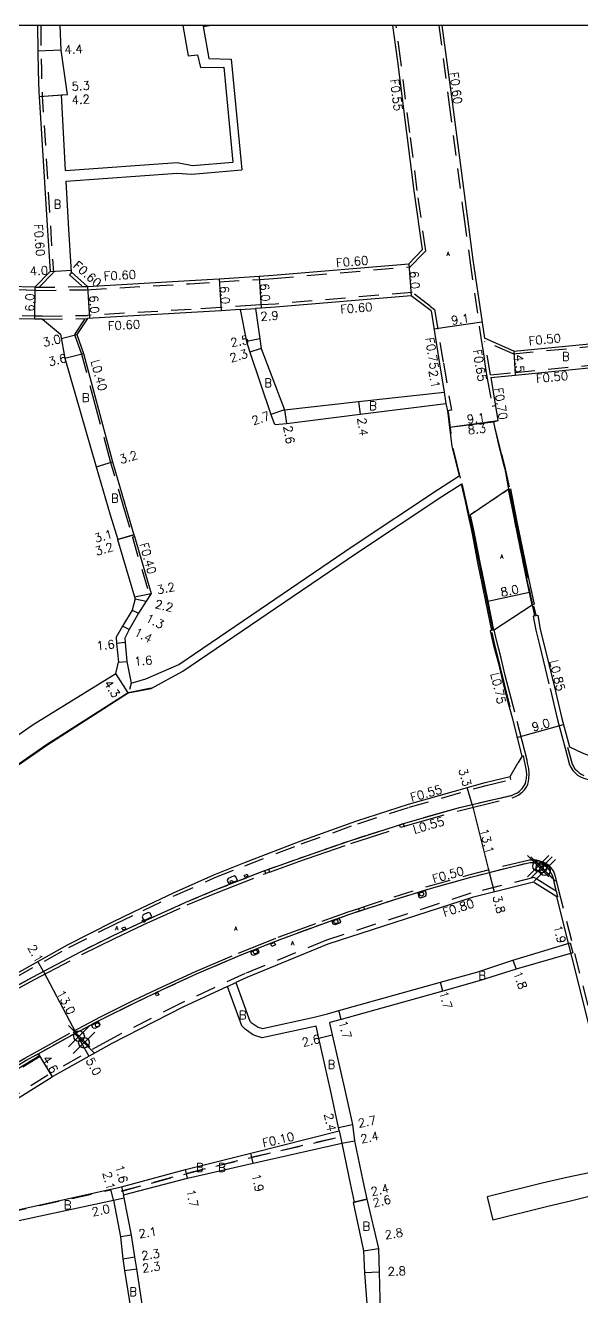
# Model space of a CAD drawing. Header units: metres. Extents: x -2400 to -1600, y -109800 to -109200.
# Drawn here: x -1840 to -1735.9, y -109437.7 to -109200 of the extents above; entities that cross this region are included whole.
import ezdxf

# ---------------------------------------------------------------- set-up
doc = ezdxf.new("R2010")
doc.units = ezdxf.units.M
doc.header["$LTSCALE"] = 2.5
doc.header["$PDMODE"] = 35
doc.header["$PDSIZE"] = 2
for name, pattern in [('2213000', [1.5, 1, -0.5]), ('2227000', [2.5, 2, -0.5]), ('2232000', [2.5, 1.5, -1]), ('2233000', [4, 3, -1]), ('6301000', [1, 0.5, -0.5])]:
    doc.linetypes.add(name, pattern=pattern)
doc.layers.get('0').update_dxf_attribs({"color": 150, "lineweight": 30})
for name, color, linetype in [('2101000', 177, 'Continuous'), ('2102000', 191, 'Continuous'), ('2102001', 191, 'Continuous'), ('2203000', 5, 'Continuous'), ('2213000', 6, '2213000'), ('2227000', 3, '2227000'), ('2227100', 7, 'Continuous'), ('2232000', 4, '2232000'), ('2233000', 62, '2233000'), ('2235000', 7, 'Continuous'), ('2236000', 3, 'Continuous'), ('2236100', 96, 'Continuous'), ('2238000', 11, 'Continuous'), ('2239000', 3, 'Continuous'), ('6131000', 26, '613227'), ('6165200', 3, 'Continuous'), ('9107000', 111, 'Continuous'), ('9201100', 215, 'Continuous'), ('9201500', 222, 'Continuous'), ('9202100', 82, 'Continuous'), ('9202200', 155, '6301000'), ('9203500', 155, 'Continuous'), ('9301100', 77, 'Continuous'), ('999', 7, 'Continuous')]:
    doc.layers.add(name, color=color, linetype=linetype)
doc.styles.add('Dm_Anotation', font='txt.shx', dxfattribs={"bigfont": 'pscdm.shx'})
doc.linetypes.add('613227', pattern='A,3.5,[1,dmdr.shx,S=0.15,R=0,X=0,Y=0],0,[1,dmdr.shx,S=0.075,R=0,X=0,Y=0],1.5', length=5)

# ---------------------------------------------------------------- blocks, each defined once
blk = doc.blocks.new('223800')
blk.add_circle((0, 0), 0.75)
blk = doc.blocks.new('223900')
blk.add_lwpolyline([(-0.22, -0.37), (-0.44, -0.3), (-0.47, -0.27), (-0.48, -0.24), (-0.44, 0.01), (-0.48, 0.23), (-0.47, 0.27), (-0.45, 0.29), (-0.21, 0.38), (-0.04, 0.53), (0, 0.54), (0.03, 0.53), (0.22, 0.37), (0.44, 0.3), (0.47, 0.27), (0.48, 0.24), (0.44, -0.01), (0.48, -0.23), (0.47, -0.27), (0.45, -0.29), (0.21, -0.38), (0.04, -0.53), (0, -0.54), (-0.03, -0.53)], close=True)

msp = doc.modelspace()

# ---------------------------------------------------------------- linework, layer by layer
at = {"layer": '2101000', "flags": 128}
for points in [[(-1837.7, -109200), (-1837.67, -109204.83), (-1837.59, -109208.44), (-1837.46, -109212.56), (-1837.42, -109213.26), (-1835.91, -109237.42), (-1835.37, -109246)], [(-1832.46, -109227.14), (-1833.22, -109213), (-1832.13, -109212.93), (-1833.28, -109204.6), (-1833.48, -109200)], [(-1831.35, -109246.17), (-1831.92, -109237.05), (-1832.35, -109229.14)], [(-1768.27, -109244.57), (-1765.67, -109241.91)], [(-1828.36, -109248.82), (-1809.3, -109247.71), (-1803.75, -109247.36), (-1796.24, -109246.88), (-1793.62, -109246.72), (-1768.27, -109244.57)], [(-1838.21, -109248.95), (-1853.04, -109248.59), (-1863.76, -109248.57), (-1866.74, -109245.91)], [(-1838.21, -109248.95), (-1835.37, -109246)], [(-1831.35, -109246.17), (-1828.36, -109248.82)], [(-1764.1, -109253.37), (-1767.81, -109250.56), (-1793.17, -109252.7), (-1795.86, -109252.87), (-1796.91, -109252.94)], [(-1796.91, -109252.94), (-1796.15, -109258.61), (-1795.85, -109260.43), (-1791.51, -109271.87), (-1777.68, -109270.32), (-1761.64, -109268.6)], [(-1836.78, -109254.94), (-1838.25, -109254.95), (-1853.12, -109254.59), (-1863.78, -109254.57), (-1865.61, -109254.56), (-1868.1, -109257.69)], [(-1836.78, -109254.94), (-1833.4, -109257.75)], [(-1828.34, -109254.83), (-1830.34, -109257.82)], [(-1799.81, -109253.12), (-1803.37, -109253.34), (-1808.93, -109253.69), (-1828.34, -109254.83)], [(-1799.81, -109253.12), (-1798.61, -109259.09), (-1798, -109261.1), (-1794.06, -109272.76), (-1793.47, -109274.46), (-1793.26, -109274.63), (-1791.11, -109274.44), (-1777.36, -109272.7), (-1761.32, -109270.71)], [(-1833.4, -109257.75), (-1832.62, -109262.21), (-1826.75, -109282.55), (-1824.12, -109291.53), (-1822.69, -109296.12), (-1822.77, -109296.15), (-1819.56, -109306.85), (-1819.46, -109307.2), (-1820.02, -109309.34), (-1821.79, -109312.31), (-1823.01, -109314.42), (-1822.96, -109315.55), (-1822.56, -109319.07)], [(-1830.34, -109257.82), (-1829.13, -109261.35), (-1823.67, -109281.62), (-1821.05, -109290.59), (-1819.69, -109295.23), (-1819.59, -109295.59), (-1816.47, -109306.24)], [(-1748.63, -109260.92), (-1754.12, -109258.49)], [(-1748.63, -109260.92), (-1733.17, -109259.39)], [(-1752.88, -109265.86), (-1748.36, -109265.41), (-1732.68, -109263.87), (-1731.35, -109263.73)], [(-1816.47, -109306.24), (-1817.36, -109307.68), (-1818.85, -109309.92), (-1820.54, -109312.97), (-1821.39, -109314.58), (-1821.33, -109315.38), (-1820.99, -109318.94), (-1820.17, -109322.98)], [(-1823.05, -109321.21), (-1822.56, -109319.07)], [(-1855.16, -109342.23), (-1838.52, -109330.73), (-1823.05, -109321.21)], [(-1852.57, -109346.03), (-1835.96, -109334.56), (-1820.73, -109324.83)], [(-1785.95, -109385.46), (-1783.46, -109384.82), (-1781.34, -109384.23), (-1762.35, -109378.92), (-1755.55, -109377.02), (-1748.79, -109374.81), (-1738.05, -109371.56)], [(-1737.57, -109373.42), (-1748.18, -109376.5), (-1755.06, -109378.64), (-1761.9, -109380.56), (-1780.89, -109385.87), (-1783.01, -109386.46), (-1783.07, -109386.48)], [(-1781.29, -109406.7), (-1781.43, -109406.06), (-1782.85, -109399.35), (-1785.09, -109389.36), (-1785.59, -109387.12)], [(-1837.35, -109392.66), (-1851.73, -109401.38), (-1871.49, -109413.92), (-1876.68, -109417.21), (-1882.77, -109421.08)], [(-1837.54, -109392.34), (-1837.35, -109392.66)], [(-1869.02, -109417.8), (-1849.18, -109405.45), (-1834.96, -109396.59)], [(-1861.89, -109425.68), (-1848.12, -109422.87), (-1843.37, -109421.9), (-1824.01, -109417.62), (-1822.03, -109417.18), (-1810, -109413.93), (-1797.83, -109410.88), (-1781.29, -109406.7)], [(-1780.79, -109409.04), (-1779.2, -109416.54), (-1778.46, -109420.05), (-1778.66, -109420.09), (-1776.71, -109429.15), (-1776.55, -109433.26), (-1776.01, -109440.66), (-1776.04, -109443.85)], [(-1861.47, -109427.63), (-1847.64, -109424.87), (-1842.94, -109423.86), (-1823.52, -109419.66)]]:
    msp.add_lwpolyline(points, dxfattribs=at)
at = {"layer": '2101000'}
for points in [[(-1765.67, -109241.91), (-1767.24, -109230.94), (-1768.61, -109220.08), (-1770.32, -109206.73), (-1771.21, -109200)], [(-1762.05, -109200), (-1760.15, -109214.31), (-1757.54, -109234.32), (-1757.35, -109235.66), (-1756.28, -109243.81), (-1754.12, -109258.49)], [(-1764.1, -109253.37), (-1762.54, -109263.27), (-1761.64, -109268.6)], [(-1752.88, -109265.86), (-1751.66, -109273.48), (-1751.6, -109273.97), (-1752.43, -109274.18), (-1752.17, -109275.38), (-1751.32, -109278.95), (-1750.51, -109282.08), (-1750.28, -109282.91), (-1749.58, -109286.74)], [(-1761.32, -109270.71), (-1761.03, -109272.1)], [(-1761.03, -109272.1), (-1760.23, -109278.73), (-1758.85, -109284.25)], [(-1758.47, -109285.78), (-1757.7, -109288.93), (-1757.16, -109291.64), (-1756.76, -109291.56), (-1756.14, -109294.38), (-1754.85, -109301.04), (-1753.48, -109307.64), (-1752.4, -109313.08), (-1753.01, -109313.19), (-1752.38, -109315.97), (-1751.5, -109319.29), (-1750.75, -109322.55), (-1749.9, -109325.88), (-1748.94, -109329.43), (-1747.13, -109336.69), (-1747.88, -109337.97)], [(-1749.58, -109286.74), (-1748.42, -109292.55), (-1746.15, -109303.73), (-1745.17, -109308.32), (-1745.09, -109308.68)], [(-1745.09, -109308.68), (-1744.72, -109310.42), (-1744.11, -109310.3), (-1743.65, -109312.95), (-1743.02, -109315.63), (-1741.01, -109323.76), (-1739.65, -109329.61), (-1738.17, -109334.87)], [(-1738.17, -109334.87), (-1735.84, -109335.99), (-1733.54, -109336.9), (-1725.22, -109335.36), (-1699.69, -109331.9), (-1684.2, -109330.74), (-1666.07, -109329.49)], [(-1947.75, -109444.56), (-1934.86, -109436.28), (-1923.26, -109428.82), (-1912.43, -109422.04), (-1902.1, -109415.41), (-1881.55, -109402.5), (-1874.25, -109397.86), (-1868.09, -109393.85), (-1861.82, -109389.85), (-1847.42, -109380.86), (-1847.59, -109380.6), (-1832.11, -109371.94), (-1823.5, -109367.53), (-1818.21, -109364.98), (-1812.27, -109362.19), (-1804.73, -109358.84), (-1799.13, -109356.6), (-1788.56, -109352.51), (-1777.99, -109348.75), (-1768.34, -109345.64), (-1753.95, -109341.55), (-1749.31, -109340.45), (-1747.88, -109337.97)], [(-1742.25, -109361.86), (-1744.73, -109360.31), (-1744.95, -109360.19), (-1756.42, -109363.07), (-1783.37, -109371.82), (-1798.57, -109378.04), (-1800.63, -109378.99)], [(-1732.71, -109414.21), (-1728.62, -109410.57), (-1734.82, -109385.75), (-1740.53, -109362.94), (-1742.25, -109361.86)], [(-1802.18, -109379.71), (-1810.51, -109383.56), (-1823.82, -109390.38), (-1834.96, -109396.59)], [(-1783.07, -109386.48), (-1782.56, -109388.77), (-1780.31, -109398.8), (-1778.78, -109405.54), (-1778.44, -109408.55), (-1776.85, -109416.04), (-1776.12, -109419.51), (-1773.91, -109428.71), (-1773.79, -109433.12), (-1773.61, -109440.64), (-1773.45, -109443.59), (-1773.21, -109446.31)], [(-1838.02, -109392.53), (-1839.86, -109393.53), (-1849.8, -109399.67), (-1865.67, -109409.81), (-1887.16, -109423.52), (-1907.37, -109436.4), (-1926.16, -109448.37), (-1936.85, -109455.18), (-1952.01, -109464.81), (-1965.15, -109473.18), (-1971.79, -109477.41), (-1971.89, -109477.48), (-1970.36, -109479.71)], [(-1838.02, -109392.53), (-1837.54, -109392.34)], [(-1817.01, -109446.31), (-1817.36, -109444.05), (-1819.13, -109432.53), (-1819.48, -109430.29), (-1820.13, -109426.2), (-1821.53, -109419.23), (-1821.63, -109418.68), (-1809.63, -109415.56), (-1797.37, -109412.76), (-1780.79, -109409.04)], [(-1823.52, -109419.66), (-1822.2, -109426.52), (-1821.76, -109430.64), (-1821.41, -109432.85), (-1819.59, -109444.41), (-1819.9, -109444.46), (-1819.63, -109446.31)]]:
    msp.add_lwpolyline(points, dxfattribs=at)
at = {"layer": '2102000', "flags": 128}
for points in [[(-1810.5, -109200), (-1809.55, -109205.67)], [(-1806.71, -109200.21), (-1805.53, -109200)], [(-1806.71, -109200.21), (-1805.67, -109206.2), (-1801.48, -109206.28), (-1799.51, -109227.03)], [(-1809.55, -109205.67), (-1807.77, -109205.47), (-1807.25, -109207.85), (-1802.84, -109207.8), (-1801.15, -109225.59)], [(-1832.46, -109227.14), (-1811.6, -109225.65), (-1808.75, -109226.17), (-1801.15, -109225.59)], [(-1832.35, -109229.14), (-1811.57, -109227.65), (-1808.86, -109227.79), (-1799.51, -109227.03)], [(-1762.7, -109286.74), (-1758.85, -109284.24)], [(-1820.73, -109324.83), (-1816.44, -109323.99), (-1810.51, -109320.77), (-1793.17, -109308.98), (-1778.03, -109298.68), (-1761.88, -109287.99)], [(-1820.17, -109322.98), (-1817.44, -109322.21), (-1811.28, -109319.48), (-1794.68, -109308.2), (-1778.86, -109297.44), (-1762.7, -109286.74)]]:
    msp.add_lwpolyline(points, dxfattribs=at)
at = {"layer": '2102000'}
for points in [[(-1761.88, -109287.99), (-1758.47, -109285.78)], [(-1758.35, -109285.7), (-1758.35, -109285.7)], [(-1785.59, -109387.12), (-1795.69, -109389.29), (-1797.07, -109388.89), (-1797.51, -109388.66), (-1798.89, -109387.71), (-1799.46, -109387.08), (-1802.18, -109379.71)], [(-1800.63, -109378.99), (-1797.98, -109386.18), (-1797.76, -109386.42), (-1796.63, -109387.2), (-1796.44, -109387.3), (-1795.63, -109387.54), (-1785.95, -109385.46)], [(-1732.71, -109414.21), (-1738.72, -109415.4), (-1743.31, -109416.46), (-1753.62, -109419.02)], [(-1731.74, -109418.3), (-1737.74, -109419.79), (-1742.26, -109420.84), (-1752.54, -109423.39)]]:
    msp.add_lwpolyline(points, dxfattribs=at)
at = {"layer": '2102001', "flags": 128}
msp.add_lwpolyline([(-1753.62, -109419.02), (-1752.54, -109423.39)], dxfattribs=at)
at = {"layer": '2203000'}
for points in [[(-1745.17, -109308.32), (-1746.15, -109303.73), (-1748.42, -109292.55), (-1749.58, -109286.74), (-1749.25, -109286.67), (-1748.09, -109292.49), (-1745.81, -109303.66), (-1744.83, -109308.25)], [(-1757.11, -109291.63), (-1756.76, -109291.56), (-1756.14, -109294.38), (-1755.95, -109295.34), (-1754.85, -109301.04), (-1754.62, -109302.16), (-1753.48, -109307.64), (-1752.4, -109313.08), (-1752.75, -109313.14), (-1753.82, -109307.71), (-1754.96, -109302.24), (-1755.19, -109301.11), (-1756.3, -109295.41), (-1756.48, -109294.45)]]:
    msp.add_lwpolyline(points, close=True, dxfattribs=at)
at = {"layer": '2213000'}
for points in [[(-1738.54, -109334.99), (-1737.7, -109338.11), (-1737.53, -109338.44), (-1737.17, -109339), (-1736.77, -109339.41), (-1736.37, -109339.78), (-1735.99, -109340.02), (-1735.5, -109340.25)], [(-1844.99, -109381.42), (-1838.52, -109377.91), (-1829.7, -109373.23), (-1823.57, -109370.2), (-1818.09, -109367.64), (-1809.95, -109363.96), (-1804.45, -109361.67), (-1795.67, -109358.2), (-1787.42, -109355.26), (-1779.28, -109352.45), (-1769.02, -109349.16), (-1758.79, -109346.24), (-1748.94, -109343.95), (-1748.39, -109343.71), (-1747.93, -109343.47), (-1747.57, -109343.21), (-1747.34, -109343), (-1747.04, -109342.7), (-1746.83, -109342.42), (-1746.61, -109342.09), (-1746.45, -109341.73), (-1746.33, -109341.3), (-1746.26, -109340.81), (-1746.2, -109339.92), (-1746.28, -109338.99), (-1746.49, -109338.05), (-1746.59, -109337.56)], [(-1746.59, -109337.56), (-1746.8, -109336.6), (-1747.13, -109336.69)], [(-1838.02, -109392.53), (-1830.72, -109388.48), (-1825.69, -109385.81), (-1819.36, -109382.68), (-1814.2, -109380.24), (-1807.96, -109377.36), (-1799.93, -109373.93), (-1792.51, -109370.98), (-1784.32, -109367.97), (-1779.45, -109366.25), (-1770.86, -109363.43), (-1763.98, -109361.31), (-1756.64, -109359.26), (-1748.97, -109357.32), (-1745.63, -109356.53), (-1745.1, -109356.52), (-1744.52, -109356.51), (-1743.97, -109356.67), (-1743.37, -109356.85), (-1742.86, -109357.1), (-1742.52, -109357.34), (-1742.15, -109357.78), (-1741.87, -109358.12), (-1741.6, -109358.58), (-1741.4, -109359.05), (-1740.79, -109361.55)], [(-1740.79, -109361.55), (-1740.7, -109361.88)]]:
    msp.add_lwpolyline(points, dxfattribs=at)
at = {"layer": '2227000'}
for points in [[(-1748.94, -109343.95), (-1748.39, -109343.71), (-1747.93, -109343.47), (-1747.57, -109343.21), (-1747.34, -109343), (-1747.04, -109342.7), (-1746.83, -109342.42), (-1746.61, -109342.09), (-1746.45, -109341.73), (-1746.33, -109341.3), (-1746.26, -109340.81)], [(-1763, -109347.44), (-1758.79, -109346.24), (-1756.43, -109345.69)], [(-1770.74, -109349.71), (-1769.02, -109349.16)], [(-1780.85, -109352.99), (-1779.28, -109352.45), (-1776.33, -109351.5)], [(-1754.88, -109358.81), (-1748.97, -109357.32)], [(-1745.1, -109356.52), (-1744.52, -109356.51), (-1743.97, -109356.67), (-1743.37, -109356.85), (-1742.86, -109357.1), (-1742.52, -109357.34), (-1742.15, -109357.78)]]:
    msp.add_lwpolyline(points, dxfattribs=at)
at = {"layer": '2227100'}
for p in [(-1744.05, -109357.2, 8.32), (-1743.43, -109357.47, 8.28), (-1742.78, -109357.99, 8.25), (-1829.94, -109389, 8.53), (-1829.02, -109390.23, 8.55)]:
    msp.add_point(p, dxfattribs=at)
at = {"layer": '2232000', "flags": 128}
for points in [[(-1837.1, -109200), (-1837.07, -109204.82), (-1836.99, -109208.43), (-1836.86, -109212.53), (-1836.82, -109213.22), (-1835.31, -109237.38), (-1834.75, -109246.22)], [(-1837.96, -109249.56), (-1853.04, -109249.19), (-1863.99, -109249.17), (-1867.14, -109246.36)], [(-1837.38, -109248.95), (-1834.75, -109246.22)], [(-1831.35, -109246.17), (-1831.75, -109246.62), (-1829.24, -109248.84)], [(-1838.21, -109248.95), (-1837.38, -109248.95), (-1829.38, -109248.85), (-1828.36, -109248.82)], [(-1837.96, -109249.56), (-1828.54, -109249.43)], [(-1799.81, -109253.12), (-1796.91, -109252.94)], [(-1836.83, -109254.34), (-1838.25, -109254.35), (-1853.11, -109253.99), (-1863.78, -109253.97), (-1865.9, -109253.96), (-1868.67, -109257.44)], [(-1836.83, -109254.34), (-1828.36, -109254.23)], [(-1836.78, -109254.94), (-1828.34, -109254.83)], [(-1748.72, -109261.43), (-1732.97, -109259.88)], [(-1819.97, -109295.7), (-1819.59, -109295.59)], [(-1819.97, -109295.7), (-1816.85, -109306.35)], [(-1816.85, -109306.35), (-1816.47, -109306.24)], [(-1822, -109417.94), (-1809.97, -109414.69), (-1797.8, -109411.63), (-1781.06, -109407.8), (-1781.03, -109407.9), (-1797.77, -109411.73), (-1809.94, -109414.79), (-1821.97, -109418.04)], [(-1861.87, -109425.77), (-1848.1, -109422.97), (-1843.35, -109422), (-1823.99, -109417.72)], [(-1823.99, -109417.72), (-1824.01, -109417.62)], [(-1822, -109417.94), (-1821.97, -109418.04)]]:
    msp.add_lwpolyline(points, dxfattribs=at)
at = {"layer": '2232000'}
for points in [[(-1765.57, -109242.66), (-1765.07, -109242.12), (-1766.68, -109230.87), (-1768.06, -109220.01), (-1769.77, -109206.66), (-1770.64, -109200)], [(-1762.64, -109200), (-1760.74, -109214.38), (-1758.13, -109234.4), (-1757.93, -109235.74), (-1756.86, -109243.89), (-1754.71, -109258.79), (-1754.41, -109260.62), (-1754.23, -109261.82), (-1754.01, -109263.29), (-1753.83, -109264.51), (-1753.59, -109266.02), (-1752.68, -109271.17), (-1752.08, -109271.07)], [(-1828.54, -109249.43), (-1809.26, -109248.3), (-1803.71, -109247.95), (-1796.2, -109247.48), (-1793.57, -109247.32), (-1768, -109245.14), (-1765.57, -109242.66)], [(-1764.22, -109252.53), (-1767.63, -109249.94), (-1793.22, -109252.1), (-1795.9, -109252.27), (-1796.95, -109252.34), (-1803.41, -109252.75), (-1808.97, -109253.1), (-1828.36, -109254.23)], [(-1764.22, -109252.53), (-1763.42, -109253.1), (-1761.79, -109263.13), (-1760.28, -109271.97), (-1761.03, -109272.1)], [(-1752.96, -109265.36), (-1754.02, -109259.08)], [(-1748.72, -109261.43), (-1754.02, -109259.08)], [(-1752.96, -109265.36), (-1748.41, -109264.91), (-1732.72, -109263.37), (-1731.55, -109263.25)], [(-1761.64, -109268.6), (-1761.32, -109270.71)], [(-1847.42, -109380.86), (-1847.29, -109381.07), (-1831.84, -109372.43), (-1823.25, -109368.04), (-1817.97, -109365.49), (-1812.03, -109362.7), (-1804.51, -109359.36), (-1798.92, -109357.13), (-1788.37, -109353.04), (-1777.8, -109349.29), (-1768.17, -109346.18), (-1753.81, -109342.1), (-1749.17, -109340.99), (-1749.31, -109340.45)], [(-1776.71, -109364.82), (-1771.02, -109362.95), (-1764.12, -109360.82), (-1756.77, -109358.77), (-1749.09, -109356.83), (-1745.69, -109356.02), (-1744.98, -109356.01), (-1744.45, -109356.01), (-1743.83, -109356.19), (-1743.19, -109356.38), (-1742.6, -109356.67), (-1742.18, -109356.97), (-1741.76, -109357.46), (-1741.46, -109357.83), (-1741.15, -109358.36), (-1740.93, -109358.9), (-1740.3, -109361.44)], [(-1741.12, -109361.62), (-1744.32, -109359.61), (-1744.84, -109359.33), (-1756.64, -109362.29), (-1783.64, -109371.07), (-1798.89, -109377.3), (-1810.86, -109382.83), (-1824.2, -109389.67), (-1835.32, -109395.99)], [(-1740.7, -109361.88), (-1741.12, -109361.62)], [(-1740.3, -109361.44), (-1734.19, -109385.59), (-1727.99, -109410.41), (-1726.39, -109416.61), (-1720.95, -109438.45), (-1717.19, -109453.57), (-1710.97, -109478.85), (-1706.96, -109495.02), (-1703.03, -109510.56), (-1700.92, -109517.98), (-1699.76, -109521.87), (-1697.69, -109528.45), (-1696.98, -109530.57), (-1695.08, -109536.03), (-1691.86, -109545.51), (-1690.48, -109549.57), (-1689.08, -109554.25), (-1681.85, -109575.33), (-1676.31, -109591.1), (-1671.99, -109603.69)], [(-1802.18, -109379.71), (-1800.63, -109378.99)], [(-1837.35, -109392.66), (-1837.24, -109392.83), (-1851.62, -109401.55), (-1871.38, -109414.09), (-1876.57, -109417.38), (-1882.67, -109421.25), (-1882.72, -109421.28), (-1886.25, -109423.54), (-1906.97, -109436.82), (-1908.57, -109437.79), (-1921.88, -109446.31)], [(-1869.4, -109417.21), (-1849.55, -109404.86), (-1835.32, -109395.99)]]:
    msp.add_lwpolyline(points, dxfattribs=at)
at = {"layer": '2233000', "flags": 128}
for points in [[(-1828.83, -109254.84), (-1830.79, -109257.77)], [(-1830.79, -109257.77), (-1829.51, -109261.47), (-1824.05, -109281.73), (-1821.43, -109290.7), (-1820.07, -109295.34), (-1819.97, -109295.7)]]:
    msp.add_lwpolyline(points, dxfattribs=at)
at = {"layer": '2233000'}
for points in [[(-1744.72, -109310.42), (-1744.96, -109310.46), (-1744.48, -109313.11), (-1743.83, -109315.83), (-1741.83, -109323.96), (-1740.46, -109329.82), (-1739.02, -109335.14)], [(-1746.14, -109337.42), (-1748.41, -109328.42), (-1749.38, -109324.86), (-1750.22, -109321.54), (-1750.97, -109318.29), (-1751.85, -109314.97), (-1752.28, -109313.05), (-1752.4, -109313.08)], [(-1739.02, -109335.14), (-1738.17, -109338.29), (-1737.97, -109338.69), (-1737.56, -109339.31), (-1737.12, -109339.77), (-1736.68, -109340.18), (-1736.23, -109340.46), (-1735.68, -109340.71), (-1735.11, -109340.91), (-1734.63, -109341.02), (-1734.16, -109341.05), (-1733.52, -109340.99), (-1732.83, -109340.86), (-1731.81, -109340.69), (-1729.05, -109340.16), (-1726.63, -109339.74), (-1720.07, -109338.66), (-1716.02, -109338.04), (-1708.2, -109337), (-1697.5, -109335.83), (-1695.89, -109335.69)], [(-1769.11, -109349.78), (-1768.85, -109349.7), (-1758.63, -109346.78), (-1748.76, -109344.38), (-1748.19, -109344.14), (-1747.68, -109343.87), (-1747.27, -109343.58), (-1747.01, -109343.34), (-1746.69, -109343.01), (-1746.44, -109342.69), (-1746.2, -109342.31), (-1746.01, -109341.9), (-1745.87, -109341.39), (-1745.79, -109340.86), (-1745.73, -109339.92), (-1745.82, -109338.92), (-1746.03, -109337.95), (-1746.14, -109337.42)], [(-1794.33, -109358.32), (-1787.22, -109355.79), (-1779.09, -109352.98), (-1769.81, -109350.01)], [(-1846.08, -109382.7), (-1844.71, -109381.92), (-1838.25, -109378.41), (-1829.44, -109373.73), (-1823.32, -109370.71), (-1817.85, -109368.15), (-1809.72, -109364.47), (-1804.23, -109362.19), (-1795.47, -109358.73), (-1795, -109358.56)], [(-1926.42, -109447.95), (-1907.63, -109435.98), (-1887.43, -109423.1), (-1865.93, -109409.4), (-1850.06, -109399.26), (-1840.11, -109393.11), (-1838.25, -109392.09), (-1830.96, -109388.04), (-1825.92, -109385.36), (-1819.58, -109382.23), (-1814.42, -109379.78), (-1808.17, -109376.9), (-1800.12, -109373.47), (-1792.69, -109370.51), (-1784.49, -109367.49), (-1779.62, -109365.77), (-1777.63, -109365.12)]]:
    msp.add_lwpolyline(points, dxfattribs=at)
at = {"layer": '2235000'}
for points in [[(-1769.11, -109349.78), (-1769.81, -109350.01), (-1769.99, -109349.47), (-1769.28, -109349.24)], [(-1799.04, -109358.93), (-1798.51, -109358.72), (-1798.36, -109359.11), (-1798.88, -109359.32)], [(-1794.33, -109358.32), (-1795, -109358.56), (-1795.19, -109358.03), (-1794.52, -109357.79)], [(-1777.47, -109365.6), (-1777.63, -109365.12), (-1776.71, -109364.82), (-1776.55, -109365.3)], [(-1821.92, -109368.8), (-1821.38, -109368.55), (-1821.2, -109368.94), (-1821.74, -109369.19)], [(-1793.22, -109371.95), (-1793.86, -109372.21), (-1794.05, -109371.73), (-1793.41, -109371.48)], [(-1815.01, -109381.26), (-1815.47, -109381.48), (-1815.66, -109381.07), (-1815.21, -109380.86)]]:
    msp.add_lwpolyline(points, close=True, dxfattribs=at)
at = {"layer": '2236000'}
for points in [[(-1800.32, -109359.89), (-1800.6, -109359.18), (-1800.93, -109359.05), (-1802.06, -109359.5), (-1802.21, -109359.82), (-1801.93, -109360.53)], [(-1765.1, -109362.82), (-1764.94, -109362.5), (-1765.14, -109361.81), (-1766.58, -109362.24), (-1766.37, -109362.93), (-1766.06, -109363.11)], [(-1816.34, -109366.7), (-1816.65, -109366), (-1817.02, -109365.9), (-1817.97, -109366.33), (-1818.14, -109366.68), (-1817.83, -109367.37)], [(-1782.09, -109368.19), (-1782.39, -109368.04), (-1782.58, -109367.5), (-1781.25, -109367.03), (-1781.06, -109367.58), (-1781.22, -109367.87)], [(-1797.28, -109373.9), (-1797.59, -109373.77), (-1797.8, -109373.23), (-1796.49, -109372.71), (-1796.28, -109373.25), (-1796.43, -109373.55)]]:
    msp.add_lwpolyline(points, close=True, dxfattribs=at)
at = {"layer": '2236100'}
msp.add_lwpolyline([(-1827, -109387.58), (-1827.32, -109387.49), (-1827.59, -109386.97), (-1826.35, -109386.31), (-1826.08, -109386.83), (-1826.19, -109387.14)], close=True, dxfattribs=at)
at = {"layer": '6131000'}
for points in [[(-1756.87, -109291.74), (-1754.15, -109305.23), (-1752.56, -109313.11)], [(-1752.71, -109313.53), (-1752.31, -109315.51), (-1749.34, -109327.44)]]:
    msp.add_lwpolyline(points, dxfattribs=at)
at = {"layer": '6165200'}
for points in [[(-1760.89, -109272.2), (-1760.4, -109276.32)], [(-1750.9, -109280.02), (-1752.14, -109275.1)], [(-1760.04, -109279.03), (-1758.64, -109284.67)], [(-1749.41, -109286.31), (-1750.3, -109282.37), (-1750.86, -109280.2)], [(-1758.36, -109285.67), (-1757, -109291.46)], [(-1746.03, -109303.31), (-1746.48, -109301.24), (-1748.38, -109292.04), (-1749.42, -109286.71)], [(-1745.1, -109308.01), (-1745.8, -109304.89)], [(-1744.44, -109310.3), (-1744.85, -109308.61)]]:
    msp.add_lwpolyline(points, dxfattribs=at)
at = {"layer": '6165200', "flags": 128}
msp.add_lwpolyline([(-1882.77, -109366.62), (-1882.62, -109366.51), (-1873.42, -109359.81), (-1861.16, -109351.51), (-1852.63, -109345.95), (-1836.02, -109334.48), (-1820.77, -109324.74), (-1816.47, -109323.89)], dxfattribs=at)
at = {"layer": '9107000'}
for points in [[(-1738.54, -109334.99), (-1737.7, -109338.11), (-1737.53, -109338.44), (-1737.17, -109339), (-1736.77, -109339.41), (-1736.37, -109339.78), (-1735.99, -109340.02), (-1735.5, -109340.25)], [(-1844.99, -109381.42), (-1838.52, -109377.91), (-1829.7, -109373.23), (-1823.57, -109370.2), (-1818.09, -109367.64), (-1809.95, -109363.96), (-1804.45, -109361.67), (-1795.67, -109358.2), (-1787.42, -109355.26), (-1779.28, -109352.45), (-1769.02, -109349.16), (-1758.79, -109346.24), (-1748.94, -109343.95), (-1748.39, -109343.71), (-1747.93, -109343.47), (-1747.57, -109343.21), (-1747.34, -109343), (-1747.04, -109342.7), (-1746.83, -109342.42), (-1746.61, -109342.09), (-1746.45, -109341.73), (-1746.33, -109341.3), (-1746.26, -109340.81), (-1746.2, -109339.92), (-1746.28, -109338.99), (-1746.49, -109338.05), (-1746.59, -109337.56)], [(-1746.59, -109337.56), (-1746.8, -109336.6), (-1747.13, -109336.69)], [(-1838.02, -109392.53), (-1830.72, -109388.48), (-1825.69, -109385.81), (-1819.36, -109382.68), (-1814.2, -109380.24), (-1807.96, -109377.36), (-1799.93, -109373.93), (-1792.51, -109370.98), (-1784.32, -109367.97), (-1779.45, -109366.25), (-1770.86, -109363.43), (-1763.98, -109361.31), (-1756.64, -109359.26), (-1748.97, -109357.32), (-1745.63, -109356.53), (-1745.1, -109356.52), (-1744.52, -109356.51), (-1743.97, -109356.67), (-1743.37, -109356.85), (-1742.86, -109357.1), (-1742.52, -109357.34), (-1742.15, -109357.78), (-1741.87, -109358.12), (-1741.6, -109358.58), (-1741.4, -109359.05), (-1740.79, -109361.55)], [(-1740.79, -109361.55), (-1740.7, -109361.88), (-1740.45, -109362.92), (-1740.53, -109362.94)]]:
    msp.add_lwpolyline(points, dxfattribs=at)
at = {"layer": '9201100', "flags": 128}
for points in [[(-1833.28, -109204.6), (-1837.67, -109204.83)], [(-1837.42, -109213.26), (-1832.13, -109212.93)], [(-1837.42, -109213.26), (-1833.22, -109213)], [(-1835.37, -109246), (-1831.38, -109245.78)], [(-1768.27, -109244.57), (-1767.81, -109250.56)], [(-1803.75, -109247.36), (-1803.37, -109253.34)], [(-1796.24, -109246.88), (-1795.86, -109252.87)], [(-1838.23, -109248.95), (-1838.25, -109254.95)], [(-1799.81, -109253.12), (-1796.91, -109252.94)], [(-1763.57, -109256.73), (-1754.57, -109255.41)], [(-1833.26, -109258.52), (-1830.34, -109257.82)], [(-1796.15, -109258.61), (-1798.61, -109259.09)], [(-1832.62, -109262.21), (-1829.13, -109261.35)], [(-1795.85, -109260.43), (-1798, -109261.1)], [(-1748.63, -109260.92), (-1748.36, -109265.41)], [(-1761.64, -109268.6), (-1761.32, -109270.71)], [(-1791.51, -109271.87), (-1794.06, -109272.76)], [(-1791.51, -109271.87), (-1791.11, -109274.44)], [(-1777.68, -109270.32), (-1777.36, -109272.7)], [(-1751.6, -109273.97), (-1760.66, -109275.18)], [(-1752.43, -109274.18), (-1760.66, -109275.18)], [(-1826.75, -109282.55), (-1823.67, -109281.62)], [(-1822.77, -109296.15), (-1819.69, -109295.23)], [(-1819.69, -109295.23), (-1822.69, -109296.12)], [(-1819.56, -109306.85), (-1816.47, -109306.24)], [(-1819.46, -109307.2), (-1817.36, -109307.68)], [(-1753.48, -109307.64), (-1745.67, -109305.98)], [(-1820.02, -109309.34), (-1818.85, -109309.92)], [(-1820.54, -109312.97), (-1821.79, -109312.31)], [(-1821.33, -109315.38), (-1822.96, -109315.55)], [(-1822.56, -109319.07), (-1820.99, -109318.94)], [(-1820.73, -109324.83), (-1823.05, -109321.21)], [(-1748.02, -109333.14), (-1739.34, -109330.71)], [(-1756.43, -109345.69), (-1757.34, -109342.52)], [(-1756.43, -109345.69), (-1753.23, -109358.39)], [(-1753.23, -109358.39), (-1752.31, -109362.04)], [(-1738.05, -109371.56), (-1737.57, -109373.42)], [(-1836.62, -109376.9), (-1837.66, -109375.04)], [(-1748.79, -109374.81), (-1748.18, -109376.5)], [(-1836.62, -109376.9), (-1830.54, -109388.38)], [(-1761.9, -109380.56), (-1762.35, -109378.92)], [(-1780.89, -109385.87), (-1781.34, -109384.23)], [(-1830.54, -109388.38), (-1828.1, -109392.76)], [(-1785.09, -109389.36), (-1782.56, -109388.77)], [(-1837.35, -109392.66), (-1834.96, -109396.59)], [(-1781.43, -109406.06), (-1778.78, -109405.54)], [(-1781.29, -109406.7), (-1780.79, -109409.04)], [(-1780.79, -109409.04), (-1778.44, -109408.55)], [(-1797.37, -109412.76), (-1797.83, -109410.88)], [(-1809.63, -109415.56), (-1810, -109413.93)], [(-1823.52, -109419.66), (-1824.01, -109417.62)], [(-1823.52, -109419.66), (-1821.53, -109419.23)], [(-1822.03, -109417.18), (-1821.63, -109418.68)], [(-1778.66, -109420.09), (-1776.12, -109419.51)], [(-1776.12, -109419.51), (-1778.46, -109420.05)], [(-1820.13, -109426.2), (-1822.2, -109426.52)], [(-1776.71, -109429.15), (-1773.91, -109428.71)], [(-1821.76, -109430.64), (-1819.48, -109430.29)], [(-1821.41, -109432.85), (-1819.13, -109432.53)], [(-1773.79, -109433.12), (-1776.55, -109433.26)]]:
    msp.add_lwpolyline(points, dxfattribs=at)
at = {"layer": '9201100'}
msp.add_lwpolyline([(-1828.36, -109248.82), (-1828.01, -109254.81)], dxfattribs=at)
at = {"layer": '9202200'}
msp.add_lwpolyline([(-1752.4, -109313.08), (-1745.17, -109308.32), (-1746.15, -109303.73), (-1748.42, -109292.55), (-1749.58, -109286.74), (-1756.76, -109291.56)], dxfattribs=at)
at = {"layer": '9202200', "flags": 128}
msp.add_lwpolyline([(-1820.17, -109322.98), (-1820.73, -109324.83)], dxfattribs=at)
at = {"layer": '9301100'}
msp.add_lwpolyline([(-1749.58, -109286.74), (-1756.76, -109291.56), (-1756.14, -109294.38), (-1754.85, -109301.04), (-1753.48, -109307.64), (-1752.4, -109313.08), (-1745.17, -109308.32)], dxfattribs=at)
at = {"layer": '999'}
msp.add_lwpolyline([(-2400, -109800), (-1600, -109800), (-1600, -109200), (-2400, -109200)], close=True, dxfattribs=at)

# ---------------------------------------------------------------- block references
at = {"layer": '2238000', "xscale": 0.5, "yscale": 0.5, "zscale": 0.5}
for p in [(-1765.87, -109362.42, 7.62), (-1781.88, -109367.59, 7.57), (-1796.96, -109373.24, 7.55), (-1826.51, -109386.91, 7.41)]:
    msp.add_blockref('223800', p, dxfattribs=at)
at = {"layer": '2239000', "xscale": 0.5, "yscale": 0.5, "zscale": 0.5}
for p in [(-1801.42, -109360.15, 7.6), (-1817.83, -109367.45, 7.57)]:
    msp.add_blockref('223900', p, dxfattribs=at)

# ---------------------------------------------------------------- texts
at = {"layer": '9201500', "style": 'Dm_Anotation'}
for s, rotation, p in [('4.4', 3.0461, (-1832.64, -109205.36)), ('5.3', 3.5728, (-1831.29, -109212.23)), ('4.2', 3.5728, (-1831.29, -109214.76)), ('4.0', 3.2104, (-1839.12, -109246.75)), ('6.0', 274.4105, (-1768.07, -109245.95)), ('6.0', 89.7708, (-1838.35, -109253.55)), ('6.0', 273.6087, (-1803.56, -109248.75)), ('6.0', 273.6087, (-1796.05, -109248.27)), ('6.0', 273.3549, (-1828.01, -109250.51)), ('2.9', 3.6089, (-1795.98, -109255.23)), ('9.1', 8.3593, (-1760.22, -109255.98)), ('3.0', 13.4214, (-1836.54, -109260.12)), ('2.5', 11.1617, (-1801.44, -109260.17)), ('3.6', 13.791, (-1835.47, -109263.73)), ('2.3', 17.105, (-1801.48, -109263.05)), ('4.5', 273.5124, (-1748.49, -109261.56)), ('2.1', 278.611, (-1764.52, -109264.55)), ('2.7', 19.26, (-1797.3, -109274.78)), ('2.4', 277.668, (-1777.87, -109273.45)), ('9.1', 7.5926, (-1757.27, -109274.47)), ('2.6', 278.8423, (-1791.7, -109274.97)), ('8.3', 6.9033, (-1757.13, -109276.49)), ('3.2', 16.8884, (-1822.12, -109281.99)), ('3.1', 16.6244, (-1826.81, -109296.75)), ('3.2', 16.6244, (-1826.67, -109299.17)), ('3.2', 11.1394, (-1815.23, -109306.36)), ('8.0', 12.043, (-1750.9, -109306.84)), ('2.2', 347.021, (-1815.87, -109308.92)), ('1.3', 333.9585, (-1817.63, -109311.4)), ('1.4', 332.306, (-1819.8, -109313.96)), ('1.6', 5.8428, (-1826.6, -109316.82)), ('1.6', 4.5188, (-1819.59, -109319.73)), ('4.3', 302.6568, (-1825.37, -109323.02)), ('9.0', 15.6612, (-1744.99, -109332.04)), ('3.3', 285.8597, (-1758.96, -109339.16)), ('13.1', 284.1764, (-1754.99, -109350.39)), ('3.8', 284.0886, (-1752.57, -109362.89)), ('1.9', 284.3883, (-1741.21, -109368.48)), ('2.1', 299.2178, (-1839.62, -109372.44)), ('1.8', 290.0306, (-1748.74, -109377.2)), ('13.0', 297.9398, (-1834.21, -109380.92)), ('1.7', 285.6256, (-1762.58, -109380.79)), ('1.7', 285.6256, (-1781.4, -109386.36)), ('2.6', 12.9948, (-1788.05, -109390.99)), ('4.6', 301.2447, (-1836.9, -109393.2)), ('5.0', 299.1415, (-1828.74, -109393.55)), ('2.4', 282.012, (-1784.11, -109403.58)), ('2.7', 11.198, (-1777.59, -109406.12)), ('2.4', 12.0121, (-1777.1, -109409.08)), ('2.1', 283.5612, (-1825.54, -109414.54)), ('1.6', 284.7201, (-1823.21, -109413.3)), ('1.9', 283.5411, (-1797.67, -109414.93)), ('2.4', 12.9409, (-1775.16, -109418.92)), ('1.7', 282.9444, (-1809.91, -109417.83)), ('2.6', 12.9409, (-1774.8, -109421.01)), ('2.0', 12.2607, (-1827.38, -109422.71)), ('2.1', 8.738, (-1818.67, -109426.79)), ('2.8', 9.0424, (-1772.62, -109426.99)), ('2.3', 8.7442, (-1818.13, -109430.89)), ('2.3', 8.125, (-1818.02, -109433.24)), ('2.8', 3.033, (-1772.17, -109433.84))]:
    msp.add_text(s, height=1.6, rotation=rotation, dxfattribs=at).set_placement(p)
at = {"layer": '9202100', "style": 'Dm_Anotation'}
for s, height, p in [('B', 1.6, (-1834.71, -109234.24)), ('A', 0.75, (-1761.16, -109243.07, 7.61)), ('B', 1.6, (-1739.59, -109262.71)), ('B', 1.6, (-1795.27, -109267.65)), ('B', 1.6, (-1829.42, -109270.4)), ('B', 1.6, (-1775.68, -109271.92)), ('B', 1.6, (-1823.96, -109289.21)), ('A', 0.75, (-1751.16, -109299.66, 10.43)), ('A', 0.75, (-1823.19, -109369.2, 7.53)), ('A', 0.75, (-1800.89, -109369.27, 7.54)), ('A', 0.75, (-1790.27, -109371.98, 7.56)), ('B', 1.6, (-1755.24, -109378.43)), ('B', 1.6, (-1800.05, -109385.84)), ('B', 1.6, (-1783.45, -109395.1)), ('B', 1.6, (-1808.06, -109414.35)), ('B', 1.6, (-1803.93, -109414.37)), ('B', 1.6, (-1832.8, -109421.36)), ('B', 1.6, (-1776.92, -109425.34)), ('B', 1.6, (-1820.55, -109437.6))]:
    msp.add_text(s, height=height, dxfattribs=at).set_placement(p)
at = {"layer": '9203500', "style": 'Dm_Anotation'}
for s, rotation, p in [('F0.60', 277.544, (-1760.62, -109208.82)), ('F0.55', 277.2972, (-1771.75, -109210.13)), ('F0.60', 274.1796, (-1838.38, -109237.21)), ('F0.60', 4.8534, (-1781.78, -109245.2)), ('F0.60', 318.4566, (-1831.16, -109245.1)), ('F0.60', 3.3549, (-1825.27, -109247.7)), ('F0.60', 4.8354, (-1781.01, -109253.9)), ('F0.60', 3.3549, (-1824.5, -109257)), ('F0.50', 5.2289, (-1745.75, -109259.79)), ('F0.75', 279.0017, (-1765.17, -109258.46)), ('F0.65', 279.5692, (-1756.27, -109260.74)), ('L0.40', 285.0704, (-1827.76, -109262.74)), ('F0.50', 5.2289, (-1744.39, -109266.83)), ('F0.70', 279.0847, (-1752.3, -109267.87)), ('F0.40', 285.9998, (-1818.65, -109296.97)), ('L0.85', 283.8496, (-1741.96, -109318.85)), ('L0.75', 283.009, (-1752.96, -109321.22)), ('F0.55', 15.8597, (-1767.67, -109345.19)), ('L0.55', 15.9098, (-1767.19, -109351.15)), ('F0.50', 15.642, (-1763.6, -109360.42)), ('F0.80', 17.9998, (-1761.6, -109366.69)), ('F0.10', 12.9025, (-1795.44, -109409.8))]:
    msp.add_text(s, height=1.6, rotation=rotation, dxfattribs=at).set_placement(p)

doc.saveas('drawing.dxf')
